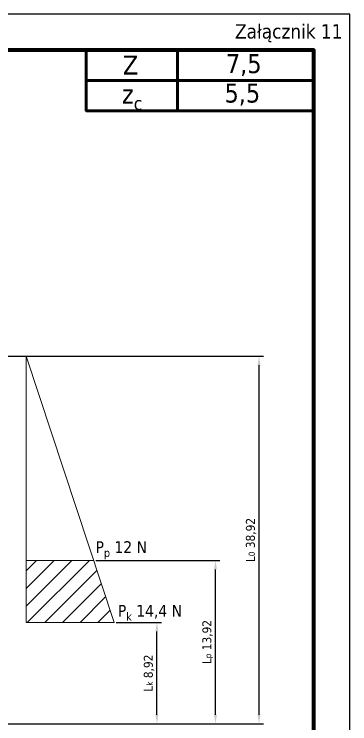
# Model space of a CAD drawing. Header units: millimetres. Extents: x 951 to 1161, y 216 to 513.
# Drawn here: x 1067.8 to 1161.5, y 315 to 513 of the extents above; entities that cross this region are included whole.
import ezdxf

# ---------------------------------------------------------------- set-up
doc = ezdxf.new("R2010")
doc.units = ezdxf.units.MM
doc.header["$LTSCALE"] = 5
doc.layers.get('Defpoints').update_dxf_attribs({"color": 252})
for name, color, linetype, lineweight in [('kontury', 7, 'Continuous', 50), ('opis', 3, 'Continuous', 20), ('ramka', 7, 'Continuous', 70), ('wymiary', 3, 'Continuous', 18)]:
    doc.layers.add(name, color=color, linetype=linetype, lineweight=lineweight)
doc.styles.get("Standard").update_dxf_attribs({"font": 'tahoma.ttf'})
doc.dimstyles.new('ISO-25', dxfattribs={"dimtxt": 2.5, "dimasz": 2.5, "dimexe": 1.25, "dimexo": 0.625, "dimtad": 1, "dimdec": 4, "dimlfac": 0.2, "dimzin": 12, "dimtxsty": 'Standard', "dimcen": 2.5, "dimadec": 3, "dimazin": 3, "dimtp": 0.2, "dimtm": 0.2, "dimtfac": 1, "dimtdec": 4, "dimtmove": 0, "dimatfit": 0, "dimfxl": 1.25, "dimarcsym": 0})

# ---------------------------------------------------------------- blocks, each defined once
blk = doc.blocks.new('*D16')
at = {"layer": 'Defpoints', "color": 0, "transparency": 16777216}
for p in [(1055.16, 417.56), (1136.17, 417.56), (1055.16, 315.03)]:
    blk.add_point(p, dxfattribs=at)
at = {"layer": 'wymiary', "color": 0, "lineweight": -2, "transparency": 16777216}
for p, q in [((1055.79, 417.56), (1137.42, 417.56)), ((1136.17, 317.53), (1136.17, 415.06)), ((1055.79, 315.03), (1137.42, 315.03))]:
    blk.add_line(p, q, dxfattribs=at)
at = {"layer": 'wymiary', "color": 0, "transparency": 16777216}
for points in [[(1135.75, 415.06), (1136.58, 415.06), (1136.17, 417.56)], [(1135.75, 317.53), (1136.58, 317.53), (1136.17, 315.03)]]:
    blk.add_solid(points, dxfattribs=at)
at = {"layer": 'wymiary', "color": 0, "transparency": 16777216, "insert": (1133.95, 366.29), "char_height": 2.5, "attachment_point": 5, "rotation": 90}
blk.add_mtext('{\\fTahoma|b0|i0|c238|p34;L\\H0.7x;\\S^ 0;\\H1.42857x; 38,92}', dxfattribs=at)
blk = doc.blocks.new('*D22')
at = {"layer": 'Defpoints', "color": 0, "transparency": 16777216}
for p in [(1089.98, 360.61), (1124.01, 360.61), (1055.16, 315.03)]:
    blk.add_point(p, dxfattribs=at)
at = {"layer": 'wymiary', "color": 0, "lineweight": -2, "transparency": 16777216}
for p, q in [((1090.61, 360.61), (1125.26, 360.61)), ((1124.01, 317.53), (1124.01, 358.11)), ((1055.79, 315.03), (1125.26, 315.03))]:
    blk.add_line(p, q, dxfattribs=at)
at = {"layer": 'wymiary', "color": 0, "transparency": 16777216}
for points in [[(1123.59, 358.11), (1124.42, 358.11), (1124.01, 360.61)], [(1123.59, 317.53), (1124.42, 317.53), (1124.01, 315.03)]]:
    blk.add_solid(points, dxfattribs=at)
at = {"layer": 'wymiary', "color": 0, "transparency": 16777216, "insert": (1121.79, 337.82), "char_height": 2.5, "attachment_point": 5, "rotation": 90}
blk.add_mtext('{\\fTahoma|b0|i0|c238|p34;L\\H0.7x;\\S^ p;\\H1.42857x; 13,92}', dxfattribs=at)
blk = doc.blocks.new('*D23')
at = {"layer": 'Defpoints', "color": 0, "transparency": 16777216}
for p in [(1095.71, 343.28), (1107.67, 343.28), (1055.16, 315.03)]:
    blk.add_point(p, dxfattribs=at)
at = {"layer": 'wymiary', "color": 0, "lineweight": -2, "transparency": 16777216}
for p, q in [((1096.34, 343.28), (1108.92, 343.28)), ((1107.67, 317.53), (1107.67, 340.78)), ((1055.79, 315.03), (1108.92, 315.03))]:
    blk.add_line(p, q, dxfattribs=at)
at = {"layer": 'wymiary', "color": 0, "transparency": 16777216}
for points in [[(1107.25, 340.78), (1108.09, 340.78), (1107.67, 343.28)], [(1107.25, 317.53), (1108.09, 317.53), (1107.67, 315.03)]]:
    blk.add_solid(points, dxfattribs=at)
at = {"layer": 'wymiary', "color": 0, "transparency": 16777216, "insert": (1105.46, 329.15), "char_height": 2.5, "attachment_point": 5, "rotation": 90}
blk.add_mtext('{\\fTahoma|b0|i0|c238|p34;L\\H0.7x;\\S^ k;\\H1.42857x; \\H1x;8,92}', dxfattribs=at)

msp = doc.modelspace()

# ---------------------------------------------------------------- hatches: boundary and pattern name
at = {"layer": 'opis'}
h = msp.add_hatch(dxfattribs=at)
h.set_pattern_fill('ANSI31', color=256, scale=1.095106)
h.set_pattern_definition([(45, (210.6308, 205.2544), (-2.458583, 2.458583), [])])
h.paths.add_polyline_path([(1095.71104, 343.28036), (1089.98382, 360.61342), (1071.16739, 360.61342), (1071.16739, 343.28036)])

# ---------------------------------------------------------------- linework, layer by layer
at = {"layer": 'Defpoints'}
msp.add_lwpolyline([(951.495, 216.01205), (1161.495, 216.01205), (1161.495, 513.01205), (951.495, 513.01205)], close=True, dxfattribs=at)
at = {"layer": 'kontury'}
for p, q in [((1113.36513, 503.01205), (1113.36513, 486.06545)), ((1121.495, 503.01205), (1133.495, 503.01205)), ((1087.94521, 494.53875), (1151.495, 494.53875))]:
    msp.add_line(p, q, dxfattribs=at)
msp.add_lwpolyline([(1151.495, 503.01205), (1087.94521, 503.01205), (1087.94521, 486.06545), (1151.495, 486.06545)], close=True, dxfattribs=at)
at = {"layer": 'opis'}
for p, q in [((1071.16739, 417.56012), (1071.16739, 343.28036)), ((1095.71104, 343.28036), (1071.16739, 417.56012)), ((1071.16739, 360.61342), (1089.98382, 360.61342)), ((1071.16739, 343.28036), (1095.71104, 343.28036))]:
    msp.add_line(p, q, dxfattribs=at)
at = {"layer": 'ramka'}
msp.add_lwpolyline([(971.495, 226.01205), (1151.495, 226.01205), (1151.495, 503.01205), (971.495, 503.01205)], close=True, dxfattribs=at)

# ---------------------------------------------------------------- texts
at = {"layer": 'kontury', "attachment_point": 1}
for s, width, gutter_width, insert, char_height in [('Załącznik 1{\\fTahoma|b0|i0|c238|p34;1}', 51.9828168, 12.5, (1129.47079, 510.22086), 4), ('{\\fTahoma|b0|i0|c238|p34;Z}', 20.8438867, 26.47908, (1098.16422, 501.44868), 5.2958151), ('{\\fTahoma|b0|i0|c238|p34;7},5', 31.0146603, 26.47908, (1126.93496, 501.86328), 5.2958151), ('{\\fTahoma|b0|i0|c238|p34;5,5}', 31.0146603, 26.47908, (1126.54826, 493.6579), 5.2958151), ('\\A1;{\\fTahoma|b0|i0|c238|p34;z\\H0.7x;\\S^ c;}', 20.8438867, 26.47908, (1097.92353, 493.36703), 5.2958151)]:
    msp.add_mtext_dynamic_manual_height_columns(s, width=width, gutter_width=gutter_width, heights=[0], dxfattribs=dict(at, insert=insert, char_height=char_height))
at = {"layer": 'opis', "char_height": 3.2853185, "attachment_point": 1}
for s, insert in [('\\A1;{\\fTahoma|b0|i0|c238|p34;P\\H0.7x;\\S^ p;\\H1.42857x; }1{\\fTahoma|b0|i0|c238|p34;2} N', (1090.53568, 365.96517)), ('\\A1;{\\fTahoma|b0|i0|c238|p34;P\\H0.7x;\\S^ k;\\H1.42857x; \\H1x;14,4} N', (1096.77006, 348.19601))]:
    msp.add_mtext_dynamic_manual_height_columns(s, width=19.2092819, gutter_width=13.68883, heights=[0], dxfattribs=dict(at, insert=insert))

# ---------------------------------------------------------------- dimensions: what is measured, and where the dimension line sits
at = {"layer": 'wymiary'}
dim = msp.add_linear_dim(base=(1136.16529, 417.56012), p1=(1055.16199, 315.02865), p2=(1055.16199, 417.56012), angle=90, text='{\\fTahoma|b0|i0|c238|p34;L\\H0.7x;\\S^ 0;\\H1.42857x; 38,92}', dimstyle='ISO-25', dxfattribs=at)
dim.commit()
dim.dimension.update_dxf_attribs({"geometry": '*D16', "text_midpoint": (1136.16529, 366.29438), "dimtype": 160})
for base, p2, text, picture, middle in [((1124.00521, 360.61342), (1089.98382, 360.61342), '{\\fTahoma|b0|i0|c238|p34;L\\H0.7x;\\S^ p;\\H1.42857x; 13,92}', '*D22', (1121.79358, 337.82103)), ((1107.67048, 343.28036), (1095.71104, 343.28036), '{\\fTahoma|b0|i0|c238|p34;L\\H0.7x;\\S^ k;\\H1.42857x; \\H1x;8,92}', '*D23', (1105.45633, 329.1545))]:
    dim = msp.add_linear_dim(base=base, p1=(1055.16199, 315.02865), p2=p2, angle=90, text=text, dimstyle='ISO-25', dxfattribs=at)
    dim.commit()
    dim.dimension.update_dxf_attribs({"geometry": picture, "text_midpoint": middle})

doc.saveas('drawing.dxf')
